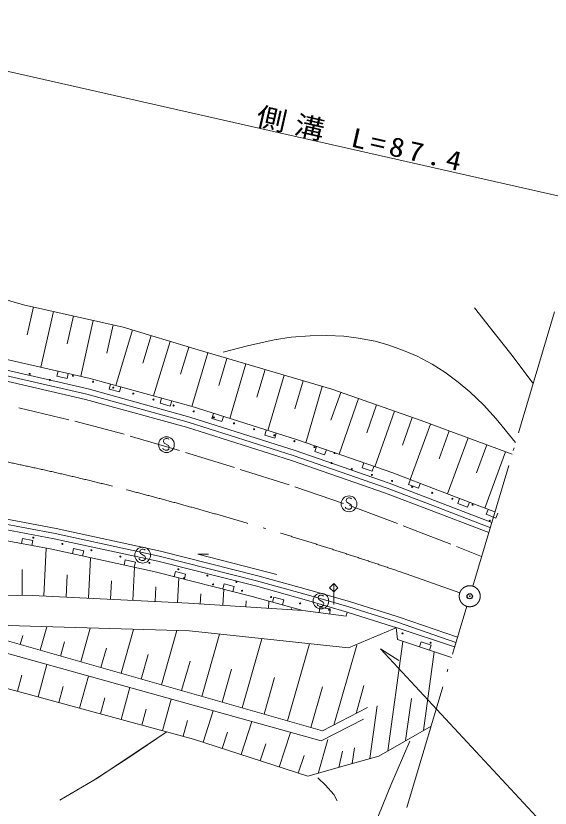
# Model space of a CAD drawing. Units: millimetres, scale not verified. Extents: x 40000 to 680000, y 20000 to 380000.
# Drawn here: x 218166 to 269083, y 244072 to 319520 of the extents above; entities that cross this region are included whole.
import ezdxf

# ---------------------------------------------------------------- set-up
doc = ezdxf.new("R2010")
doc.units = ezdxf.units.MM
doc.header["$LTSCALE"] = 1000
doc.header["$PDMODE"] = 32
doc.header["$PDSIZE"] = 500
doc.linetypes.add('LONG_DASHED_DOTTED', pattern=[15.25, 12, -1.5, 0.25, -1.5])
for name, color, linetype, lineweight in [('M-BGD', 7, 'Continuous', 13), ('M-BMK', 2, 'LONG_DASHED_DOTTED', 13), ('M-BMK-LINE', 2, 'LONG_DASHED_DOTTED', 13), ('M-STR-HTXT', 7, 'Continuous', 13)]:
    doc.layers.add(name, color=color, linetype=linetype, lineweight=lineweight)
doc.layers.add('M-OTRS', color=6, linetype='Continuous')
doc.styles.add('ＭＳ ゴシック', font='')
doc.styles.get('ＭＳ ゴシック').set_extended_font_data('MS Gothic')

msp = doc.modelspace()

# ---------------------------------------------------------------- linework, layer by layer
at = {"layer": 'M-BGD'}
for p, q in [((218905, 292012), (210783, 294264)), ((228389, 289880), (218905, 292012)), ((219854, 291799), (219256, 289139)), ((221750, 291372), (220554, 286051)), ((261861, 291702), (263393, 289780)), ((223647, 290946), (223049, 288285)), ((225544, 290520), (224347, 285196)), ((227440, 290093), (226836, 287407)), ((235544, 287709), (228389, 289880)), ((263394, 289780), (263844, 289223)), ((263394, 289780), (265343, 287342)), ((229283, 289608), (227679, 284322)), ((231072, 289066), (230277, 286445)), ((244393, 288906), (246201, 289060)), ((246201, 289060), (247815, 289087)), ((246201, 289060), (247815, 289087)), ((247815, 289087), (249426, 289004)), ((247815, 289087), (249426, 289004)), ((249426, 289004), (250826, 288836)), ((249426, 289004), (250826, 288836)), ((232861, 288523), (231284, 283327)), ((240229, 288108), (242771, 288663)), ((240229, 288108), (242771, 288663)), ((242771, 288663), (244393, 288906)), ((242771, 288663), (243000, 288703)), ((250826, 288836), (252406, 288527)), ((250826, 288836), (252406, 288527)), ((252406, 288527), (252826, 288422)), ((252406, 288527), (253601, 288202)), ((234650, 287980), (233868, 285404)), ((248275, 283964), (235544, 287709)), ((237909, 287497), (240229, 288108)), ((237909, 287497), (240229, 288108)), ((253601, 288202), (255123, 287666)), ((255123, 287666), (256416, 287098)), ((255123, 287666), (256416, 287098)), ((214939, 287318), (225258, 284990)), ((236453, 287441), (234946, 282316)), ((238272, 286906), (237513, 284325)), ((256416, 287098), (257842, 286343)), ((256416, 287098), (257842, 286343)), ((265343, 287342), (267377, 284622)), ((214820, 286332), (225069, 283994)), ((240091, 286371), (238562, 281173)), ((257842, 286343), (259036, 285595)), ((257842, 286343), (259036, 285595)), ((224817, 282994), (214641, 285349)), ((214736, 285841), (224940, 283479)), ((222191, 285682), (222081, 285194)), ((223056, 284974), (223166, 285462)), ((241910, 285836), (241140, 283219)), ((243728, 285302), (242178, 280031)), ((259036, 285595), (260331, 284648)), ((259036, 285595), (260331, 284648)), ((222081, 285194), (223056, 284974)), ((225258, 284990), (234959, 282312)), ((227201, 284454), (227068, 283972)), ((245547, 284767), (244767, 282113)), ((260331, 284648), (260384, 284606)), ((260331, 284648), (261427, 283718)), ((267377, 284622), (267465, 284494)), ((225069, 283994), (234733, 281306)), ((227068, 283972), (228032, 283705)), ((228032, 283705), (228165, 284187)), ((247366, 284232), (245788, 278867)), ((256795, 280979), (248275, 283964)), ((261427, 283718), (262715, 282469)), ((234435, 280355), (224817, 282994)), ((224940, 283479), (234577, 280835)), ((232052, 283115), (231919, 282633)), ((249127, 283666), (248197, 281011)), ((250831, 283069), (248973, 277765)), ((218451, 282179), (223203, 281046)), ((231919, 282633), (232883, 282366)), ((232883, 282366), (233016, 282848)), ((234959, 282312), (245020, 279133)), ((252535, 282472), (251607, 279823)), ((262715, 282469), (263930, 281141)), ((236998, 281668), (236847, 281191)), ((254239, 281875), (252385, 276584)), ((223777, 280907), (228491, 279680)), ((234577, 280835), (244605, 277649)), ((234733, 281306), (244769, 278122)), ((236847, 281191), (237801, 280890)), ((237801, 280890), (237951, 281366)), ((255943, 281278), (255017, 278636)), ((260138, 279745), (256795, 280979)), ((263930, 281141), (265789, 278883)), ((244448, 277175), (234435, 280355)), ((242028, 280078), (241878, 279601)), ((257688, 280650), (255736, 275365)), ((259474, 279990), (258495, 277337)), ((229069, 279502), (233753, 278128)), ((232278, 279167), (232248, 278987)), ((232458, 279257), (232278, 279167)), ((232578, 279257), (232458, 279257)), ((232698, 279227), (232578, 279257)), ((232758, 279167), (232698, 279227)), ((241878, 279601), (242831, 279300)), ((242831, 279300), (242982, 279777)), ((261261, 279330), (259294, 274005)), ((265460, 277779), (260138, 279745)), ((232248, 278987), (232308, 278837)), ((232308, 278837), (232728, 278597)), ((232728, 278597), (232788, 278447)), ((232788, 278447), (232758, 278267)), ((245020, 279133), (254080, 275998)), ((246813, 278512), (246649, 278040)), ((263047, 278670), (262060, 275998)), ((232218, 278267), (232158, 278357)), ((232398, 278177), (232218, 278267)), ((232608, 278177), (232398, 278177)), ((232758, 278267), (232608, 278177)), ((234330, 277950), (239008, 276513)), ((244769, 278122), (253726, 275020)), ((246649, 278040), (247594, 277713)), ((247594, 277713), (247758, 278185)), ((264834, 278011), (262853, 272645)), ((253391, 274077), (244448, 277175)), ((244605, 277649), (253562, 274547)), ((251342, 276945), (251179, 276473)), ((239544, 276336), (244209, 274866)), ((251179, 276473), (252124, 276146)), ((252124, 276146), (252287, 276618)), ((254080, 275998), (258388, 274351)), ((244763, 274678), (249379, 273090)), ((253738, 275009), (258065, 273355)), ((255767, 275353), (255588, 274886)), ((255588, 274886), (256523, 274529)), ((256523, 274529), (256701, 274996)), ((257758, 272407), (253391, 274077)), ((253562, 274547), (257912, 272883)), ((258388, 274351), (263454, 272415)), ((249677, 273530), (249647, 273350)), ((249647, 273350), (249707, 273200)), ((249857, 273620), (249677, 273530)), ((249707, 273200), (250127, 272960)), ((249977, 273620), (249857, 273620)), ((250097, 273590), (249977, 273620)), ((250157, 273530), (250097, 273590)), ((258065, 273355), (263125, 271421)), ((260454, 273562), (260276, 273095)), ((261210, 272738), (261388, 273205)), ((212486, 272479), (222007, 270713)), ((249617, 272630), (249557, 272720)), ((249797, 272540), (249617, 272630)), ((250007, 272540), (249797, 272540)), ((249961, 272890), (254526, 271184)), ((250157, 272630), (250007, 272540)), ((250127, 272960), (250187, 272810)), ((250187, 272810), (250157, 272630)), ((262740, 270501), (257758, 272407)), ((257912, 272883), (262921, 270967)), ((260276, 273095), (261210, 272738)), ((263169, 272527), (262987, 272061)), ((263454, 272415), (263815, 272274)), ((221908, 270222), (212402, 271986)), ((262987, 272061), (263918, 271696)), ((263918, 271696), (264100, 272162)), ((221831, 269712), (212279, 271519)), ((255082, 270966), (257043, 270205)), ((263372, 270789), (262921, 270967)), ((263125, 271421), (263515, 271268)), ((221585, 268727), (212080, 270491)), ((231823, 268058), (221908, 270222)), ((222007, 270713), (231937, 268545)), ((257043, 270205), (259630, 269202)), ((263228, 270308), (262740, 270501)), ((218808, 269750), (218717, 269259)), ((219792, 269568), (218808, 269750)), ((219700, 269076), (219792, 269568)), ((231706, 267586), (221831, 269712)), ((220828, 264283), (221060, 268824)), ((231427, 266581), (221585, 268727)), ((223664, 268785), (223557, 268297)), ((224641, 268572), (223664, 268785)), ((230013, 268640), (229983, 268460)), ((230193, 268730), (230013, 268640)), ((230313, 268730), (230193, 268730)), ((230433, 268700), (230313, 268730)), ((230493, 268640), (230433, 268700)), ((260173, 268983), (262553, 268048)), ((224534, 268084), (224641, 268572)), ((225075, 264066), (225272, 267923)), ((229983, 268460), (230043, 268310)), ((230043, 268310), (230463, 268070)), ((230463, 268070), (230523, 267920)), ((230523, 267920), (230493, 267740)), ((241100, 265708), (231823, 268058)), ((231937, 268545), (241228, 266192)), ((235493, 268249), (236531, 268273)), ((235493, 268249), (243052, 266321)), ((228585, 267712), (228478, 267224)), ((229562, 267499), (228585, 267712)), ((229455, 267011), (229562, 267499)), ((229953, 267740), (229893, 267830)), ((230133, 267650), (229953, 267740)), ((230343, 267650), (230133, 267650)), ((230493, 267740), (230343, 267650)), ((241004, 265229), (231706, 267586)), ((218760, 264339), (218766, 266794)), ((229321, 263848), (229483, 267005)), ((240677, 264234), (231427, 266581)), ((233378, 266602), (233255, 266117)), ((234347, 266356), (233378, 266602)), ((234224, 265871), (234347, 266356)), ((222951, 264174), (223059, 266278)), ((227198, 263957), (227288, 265710)), ((233568, 263631), (233690, 266007)), ((246043, 264346), (241100, 265708)), ((241228, 266192), (246178, 264827)), ((231445, 263740), (231516, 265140)), ((238003, 265428), (237880, 264944)), ((237893, 263370), (237992, 264915)), ((238972, 265182), (238003, 265428)), ((238849, 264698), (238972, 265182)), ((245877, 263888), (241004, 265229)), ((246178, 264827), (250052, 263726)), ((248461, 265459), (248061, 265059)), ((248061, 265059), (248461, 264659)), ((248861, 265059), (248461, 265459)), ((248461, 265459), (248461, 263459)), ((248461, 264659), (248861, 265059)), ((211715, 264356), (219766, 264337)), ((219766, 264337), (234630, 263577)), ((235718, 263508), (235780, 264484)), ((245508, 262887), (240677, 264234)), ((242745, 264176), (242611, 263695)), ((243709, 263908), (242745, 264176)), ((249909, 263247), (246043, 264346)), ((247001, 264272), (246971, 264092)), ((246971, 264092), (247031, 263942)), ((247181, 264362), (247001, 264272)), ((247301, 264362), (247181, 264362)), ((247421, 264332), (247301, 264362)), ((247481, 264272), (247421, 264332)), ((234630, 263577), (245508, 262887)), ((240069, 263232), (240105, 263801)), ((242245, 263094), (242289, 263784)), ((243574, 263426), (243709, 263908)), ((249745, 262734), (245877, 263888)), ((246941, 263372), (246881, 263462)), ((247121, 263282), (246941, 263372)), ((247031, 263942), (247451, 263702)), ((247481, 263372), (247331, 263282)), ((247451, 263702), (247511, 263552)), ((247511, 263552), (247481, 263372)), ((250052, 263726), (254488, 262327)), ((244421, 262956), (244428, 263071)), ((249644, 262365), (245508, 262887)), ((247143, 263184), (247080, 262688)), ((247331, 263282), (247121, 263282)), ((248135, 263059), (247143, 263184)), ((248072, 262563), (248135, 263059)), ((249745, 262734), (249644, 262365)), ((254166, 261338), (249745, 262734)), ((254333, 261852), (249909, 263247)), ((254550, 261783), (254333, 261852)), ((254488, 262327), (254701, 262260)), ((254701, 262260), (260259, 260368)), ((211843, 261583), (247401, 251424)), ((211843, 261583), (219522, 261416)), ((219522, 261416), (234707, 260947)), ((220499, 259110), (221132, 261324)), ((224347, 258011), (225261, 261210)), ((228194, 256912), (229389, 261095)), ((254097, 261123), (249860, 259331)), ((254417, 261259), (254097, 261123)), ((254417, 261259), (254166, 261338)), ((254540, 260122), (254406, 261269)), ((254406, 261269), (259976, 259420)), ((260102, 259842), (254550, 261783)), ((210534, 260694), (247270, 250473)), ((218576, 259659), (218822, 260521)), ((232041, 255813), (233517, 260980)), ((249860, 259331), (234707, 260947)), ((235888, 254713), (237582, 260640)), ((222423, 258560), (222810, 259914)), ((239735, 253614), (241620, 260210)), ((244049, 252382), (246148, 259727)), ((248468, 251979), (250676, 259589)), ((253607, 249522), (255050, 259953)), ((259677, 258419), (254540, 260122)), ((256791, 259903), (256634, 259428)), ((257740, 259588), (256791, 259903)), ((257583, 259113), (257740, 259588)), ((226270, 257461), (226798, 259307)), ((252903, 259229), (254676, 258147)), ((257005, 251478), (258040, 258962)), ((230117, 256362), (230785, 258700)), ((233965, 255263), (234764, 258059)), ((220298, 254664), (221135, 257744)), ((237812, 254164), (238706, 257294)), ((218324, 255200), (218744, 256746)), ((224245, 253592), (225076, 256648)), ((241815, 253020), (242808, 256499)), ((217337, 255468), (235101, 250643)), ((222272, 254128), (222688, 255662)), ((228193, 252520), (229016, 255552)), ((246284, 251743), (247388, 255610)), ((250603, 253088), (251338, 255746)), ((226219, 253056), (226633, 254578)), ((232140, 251447), (232957, 254455)), ((255306, 250500), (255861, 254513)), ((247401, 251424), (251670, 253643)), ((251912, 248792), (252606, 253808)), ((230167, 251984), (230577, 253493)), ((236008, 250349), (236979, 253336)), ((234114, 250911), (234521, 252409)), ((239639, 249169), (240660, 252312)), ((247270, 250473), (251309, 252530)), ((232493, 251320), (225784, 246847)), ((232493, 251320), (229025, 248948)), ((237824, 249759), (238322, 251292)), ((243269, 247990), (244340, 251288)), ((257728, 251894), (252758, 249033)), ((235101, 250643), (245991, 247105)), ((246971, 247384), (247905, 250615)), ((241454, 248579), (241977, 250190)), ((250220, 248310), (250429, 249816)), ((255703, 250436), (253895, 246257)), ((255703, 250436), (253895, 246257)), ((255703, 250436), (253895, 246257)), ((245084, 247400), (245632, 249088)), ((248931, 247943), (249279, 249487)), ((249912, 248222), (252758, 249033)), ((229025, 248948), (225614, 246742)), ((245991, 247105), (249912, 248222)), ((225614, 246742), (222348, 244823)), ((246935, 246959), (247680, 246270)), ((246935, 246959), (247680, 246270)), ((247680, 246270), (248458, 245365)), ((247680, 246270), (248458, 245365)), ((253895, 246257), (252089, 241809)), ((253895, 246257), (252089, 241809)), ((248458, 245365), (248547, 245231)), ((248458, 245365), (248796, 244782))]:
    msp.add_line(p, q, dxfattribs=at)
for centre, radius in [((219487, 285422), 50), ((223606, 285248), 50), ((221405, 284855), 50), ((225525, 284682), 50), ((227443, 284116), 50), ((229361, 283550), 50), ((231279, 282984), 50), ((233197, 282417), 50), ((235115, 281851), 50), ((237034, 281285), 50), ((238952, 280719), 50), ((240870, 280153), 50), ((232518, 278687), 750), ((242788, 279587), 50), ((244706, 279020), 50), ((246625, 278454), 50), ((248543, 277888), 50), ((248260, 276929), 50), ((250178, 276363), 50), ((252096, 275797), 50), ((254014, 275231), 50), ((255932, 274664), 50), ((257851, 274098), 50), ((249917, 273050), 750), ((259769, 273532), 50), ((261687, 272966), 50), ((263322, 271441), 50), ((219833, 269832), 50), ((222597, 269230), 50), ((225360, 268627), 50), ((230253, 268160), 750), ((228124, 268025), 50), ((230887, 267423), 50), ((233651, 266820), 50), ((234191, 265979), 50), ((236414, 266218), 50), ((239178, 265615), 50), ((236955, 265376), 50), ((239718, 264774), 50), ((242482, 264171), 50), ((247241, 263792), 750), ((245245, 263569), 50), ((248009, 262966), 50), ((255011, 260711), 50), ((257696, 259821), 50)]:
    msp.add_circle(centre, radius, dxfattribs=at)
at = {"layer": 'M-BMK'}
msp.add_line((254815, 266577), (260476, 264584), dxfattribs=at)
msp.add_circle((261419, 264252), 1000, dxfattribs=at)
for centre, radius, start, end in [((166365, 32290), 250000, 75.87482, 90.40607), ((139190, -72287), 358047, 71.15961, 75.74158)]:
    msp.add_arc(centre, radius, start, end, dxfattribs=at)
at = {"layer": 'M-BMK-LINE'}
for p, q in [((261705, 265210), (275219, 310452)), ((251045, 229521), (261133, 263293))]:
    msp.add_line(p, q, dxfattribs=at)
at = {"layer": 'M-OTRS'}
msp.add_point((261419, 264252), dxfattribs=at)
at = {"layer": 'M-STR-HTXT'}
for p, q in [((193989, 319520), (272618, 301745)), ((252903, 259229), (269507, 241396))]:
    msp.add_line(p, q, dxfattribs=at)

# ---------------------------------------------------------------- texts
at = {"layer": 'M-STR-HTXT', "insert": (240903, 308953), "char_height": 1833, "attachment_point": 7, "rotation": 347.2, "style": 'ＭＳ ゴシック'}
msp.add_mtext('\\T1.29;\\W1.15;側溝\\~L=87.4', dxfattribs=at)

doc.saveas('drawing.dxf')
